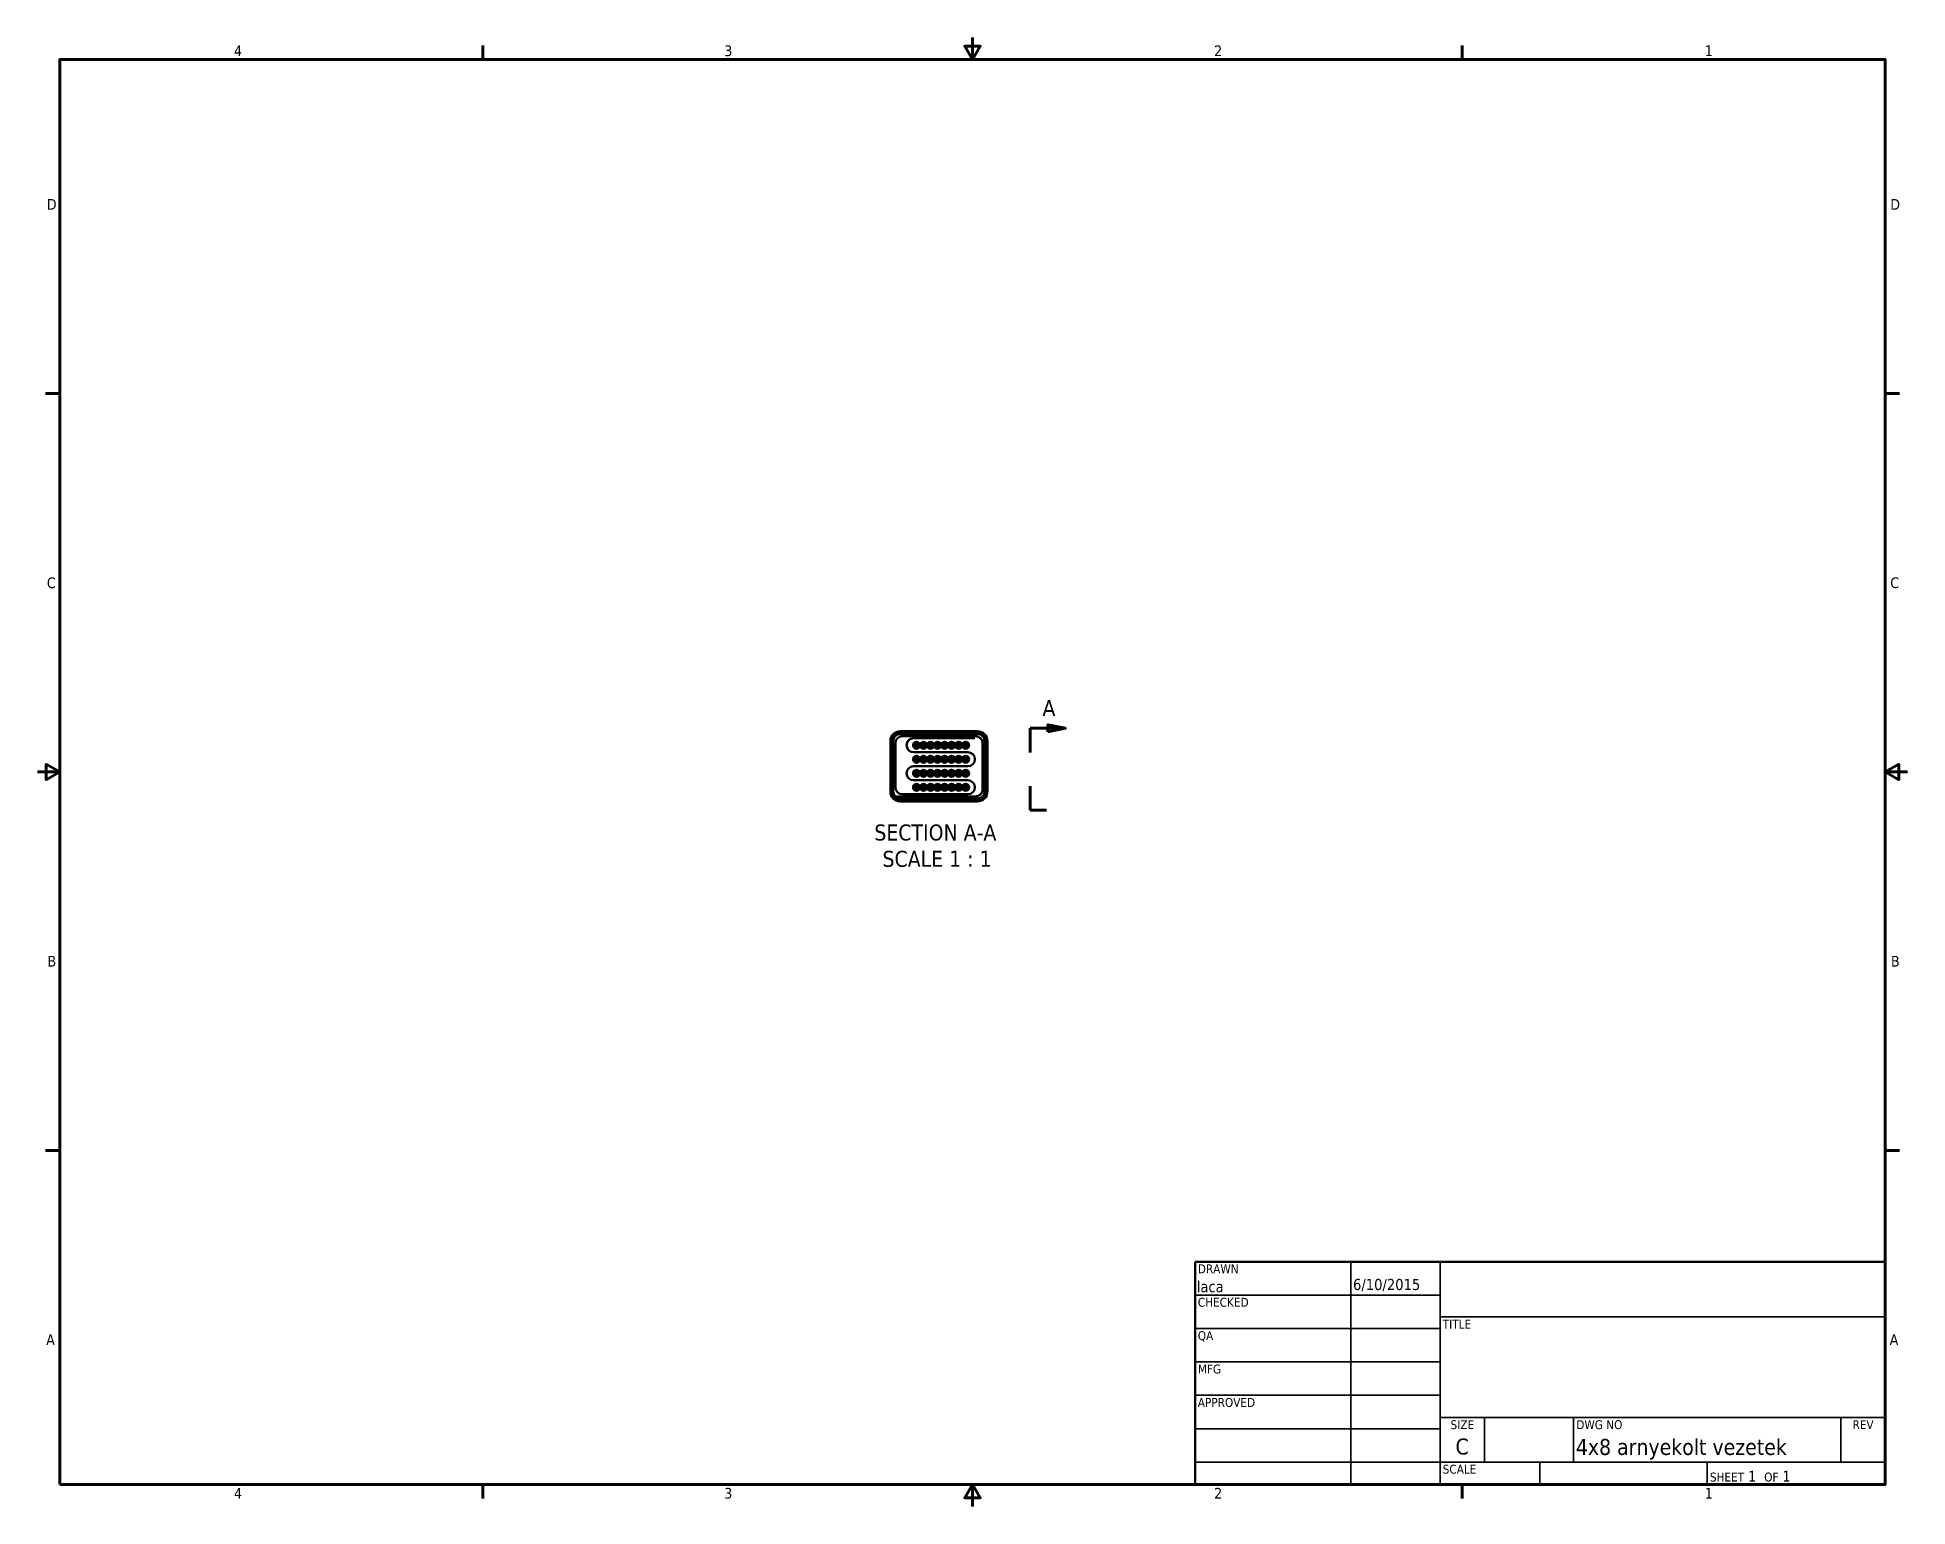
# Model space of a CAD drawing. Header units: millimetres. Extents: x 13 to 546, y 6 to 425.
import ezdxf
from ezdxf.enums import TextEntityAlignment as Align

# ---------------------------------------------------------------- set-up
doc = ezdxf.new("R2010")
doc.units = ezdxf.units.MM
doc.linetypes.add('DOUBLE_DASH_CHAIN', pattern=[1.2403, 0.6614, -0.0827, 0.1654, -0.0827, 0.1654, -0.0827])
doc.layers.add('Border (ANSI)', color=7, linetype='Continuous', lineweight=70, true_color=0xff8000)
for name, color, linetype, lineweight in [('Hatch (ANSI)', 7, 'Continuous', 18), ('Section Line (ANSI)', 7, 'DOUBLE_DASH_CHAIN', 70), ('Symbol (ANSI)', 7, 'Continuous', 25), ('Title (ANSI)', 7, 'Continuous', 50), ('Visible (ANSI)', 7, 'Continuous', 50)]:
    doc.layers.add(name, color=color, linetype=linetype, lineweight=lineweight)
doc.styles.add('Label Text (ANSI)', font='tahoma.ttf')
doc.styles.add('Note Text (ANSI)', font='tahoma.ttf')
doc.styles.add('Text Style30', font='tahoma.ttf')
doc.styles.add('Text Style38', font='tahoma.ttf')
doc.styles.add('Text Style39', font='tahoma.ttf')

# ---------------------------------------------------------------- blocks, each defined once
blk = doc.blocks.new('Borders Default Border')
at = {"layer": 'Border (ANSI)'}
for p, q in [((139.7, 419.1), (139.7, 423.16)), ((419.1, 419.1), (419.1, 423.16)), ((19.05, 323.85), (14.99, 323.85)), ((539.75, 323.85), (543.81, 323.85)), ((19.05, 107.95), (14.99, 107.95)), ((539.75, 107.95), (543.81, 107.95)), ((139.7, 12.7), (139.7, 8.64)), ((419.1, 12.7), (419.1, 8.64))]:
    blk.add_line(p, q, dxfattribs=at)
at = {"layer": 'Border (ANSI)', "flags": 128}
for points in [[(279.4, 425.45), (279.4, 419.1), (277.2, 422.91), (281.6, 422.91), (279.4, 419.1)], [(19.05, 12.7), (19.05, 419.1), (539.75, 419.1), (539.75, 12.7), (19.05, 12.7)], [(12.7, 215.9), (19.05, 215.9), (15.24, 218.1), (15.24, 213.7), (19.05, 215.9)], [(546.1, 215.9), (539.75, 215.9), (543.56, 218.1), (543.56, 213.7), (539.75, 215.9)], [(279.4, 6.35), (279.4, 12.7), (277.2, 8.89), (281.6, 8.89), (279.4, 12.7)]]:
    blk.add_lwpolyline(points, dxfattribs=at)
at = {"layer": 'Border (ANSI)', "char_height": 3.05, "attachment_point": 7, "style": 'Note Text (ANSI)'}
for s, insert in [('4', (68.79, 420.12)), ('3', (208.6, 420.05)), ('2', (348.33, 420.12)), ('1', (488.26, 420.12)), ('D', (15.39, 376.3)), ('D', (541.17, 376.3)), ('C', (15.39, 268.3)), ('C', (541.17, 268.3)), ('B', (15.58, 160.4)), ('B', (541.36, 160.4)), ('A', (15.21, 52.45)), ('A', (540.99, 52.45)), ('4', (68.79, 8.64)), ('3', (208.6, 8.57)), ('2', (348.33, 8.64)), ('1', (488.26, 8.64))]:
    blk.add_mtext(s, dxfattribs=dict(at, insert=insert))
blk = doc.blocks.new('Title Blocks ANSI - Large')
at = {"layer": 'Title (ANSI)'}
for p, q in [((127, 189.23), (127, 125.73)), ((323.85, 189.23), (127, 189.23)), ((323.85, 125.73), (323.85, 189.23)), ((127, 125.73), (323.85, 125.73))]:
    blk.add_line(p, q, dxfattribs=at)
at = {"layer": 'Title (ANSI)', "lineweight": 35}
for p, q in [((171.45, 125.73), (171.45, 189.23)), ((196.85, 125.73), (196.85, 189.23)), ((127, 179.7), (196.85, 179.7)), ((196.85, 173.48), (323.85, 173.48)), ((127, 170.18), (196.85, 170.18)), ((127, 160.65), (196.85, 160.65)), ((127, 151.13), (196.85, 151.13)), ((323.85, 144.78), (196.85, 144.78)), ((209.55, 132.08), (209.55, 144.78)), ((234.95, 132.08), (234.95, 144.78)), ((311.15, 132.08), (311.15, 144.78)), ((127, 141.6), (196.85, 141.6)), ((196.85, 132.08), (127, 132.08)), ((323.85, 132.08), (196.85, 132.08)), ((225.3, 132.08), (225.3, 125.73)), ((273.05, 132.08), (273.05, 125.73))]:
    blk.add_line(p, q, dxfattribs=at)
at = {"layer": 'Title (ANSI)', "style": 'Text Style38'}
for s, p in [('DRAWN', (127.76, 188.47)), ('CHECKED', (127.76, 178.94)), ('TITLE', (197.61, 172.72)), ('QA', (127.76, 169.42)), ('MFG', (127.76, 159.89)), ('APPROVED', (127.76, 150.37)), ('DWG NO', (235.71, 144.02)), ('SCALE', (197.61, 131.32))]:
    blk.add_text(s, height=2.54, dxfattribs=at).set_placement(p, align=Align.TOP_LEFT)
for s, p in [('SIZE', (203.2, 144.02)), ('REV', (317.5, 144.02))]:
    blk.add_text(s, height=2.54, dxfattribs=at).set_placement(p, align=Align.TOP_CENTER)
at = {"layer": 'Title (ANSI)', "insert": (273.81, 126.49), "char_height": 3.048, "attachment_point": 7, "style": 'Note Text (ANSI)'}
blk.add_mtext('\\fTahoma|b0|i0;\\H2.5400;SHEET\\fTahoma|b0|i0;\\H3.0480; 1  \\fTahoma|b0|i0;\\H2.5400;OF\\fTahoma|b0|i0;\\H3.0480; 1 ', dxfattribs=at)
at = {"layer": 'Title (ANSI)'}
for tag, p, height, style in [('AUTHOR_001', (127.46, 180.53), 3.17, 'Text Style39'), ('CREATION_DATE_001', (172.03, 181.16), 3.17, 'Text Style39'), ('Sheet_Size_001', (201.26, 134.24), 4.57, 'Text Style30'), ('PART_NUMBER_001', (235.59, 134.11), 4.57, 'Text Style30')]:
    blk.add_attdef(tag, p, '', height=height, dxfattribs=dict(at, style=style))
at = {"layer": 'Title (ANSI)', "style": 'Text Style39'}
for tag, p in [('COMPANY', (260.35, 181.36)), ('REVISION_NUMBER', (317.5, 136.52))]:
    blk.add_attdef(tag, text='', height=3.17, dxfattribs=at).set_placement(p, align=Align.MIDDLE_CENTER)
for tag, p in [('CHECKED_BY', (127.76, 170.94)), ('CHECKED_DATE', (172.21, 170.94)), ('MFG_APPROVED_BY', (127.76, 151.89)), ('MFG_APPROVED_DATE', (172.21, 151.89)), ('ENG_APPROVED_BY', (127.76, 142.37)), ('ENG_APPROVAL_DATE', (172.21, 142.37))]:
    blk.add_attdef(tag, text='', height=3.17, dxfattribs=at).set_placement(p, align=Align.BOTTOM_LEFT)
at = {"layer": 'Title (ANSI)', "style": 'Text Style30'}
blk.add_attdef('TITLE', text='', height=4.57, dxfattribs=at).set_placement((197.61, 158.06), align=Align.MIDDLE_LEFT)
blk = doc.blocks.new('2dTransSection0')
at = {"layer": 'Section Line (ANSI)', "linetype": 'Continuous'}
for p, q in [((305.89, 228.37), (300.89, 229.37)), ((300.89, 229.37), (300.89, 227.37)), ((295.89, 228.37), (295.89, 221.5)), ((295.89, 228.37), (300.89, 228.37)), ((300.89, 228.37), (305.89, 228.37)), ((300.89, 227.37), (305.89, 228.37)), ((295.89, 211.9), (295.89, 205.03)), ((295.89, 205.03), (300.46, 205.03))]:
    blk.add_line(p, q, dxfattribs=at)
at = {"layer": 'Section Line (ANSI)', "linetype": 'Continuous', "flags": 128}
blk.add_lwpolyline([(300.89, 227.37), (305.89, 228.37), (300.89, 229.37), (300.89, 227.37)], dxfattribs=at)
at = {"layer": 'Section Line (ANSI)'}
blk.add_solid([(300.89, 227.37), (305.89, 228.37), (300.89, 229.37), (300.89, 227.37)], dxfattribs=at)
at = {"layer": 'Section Line (ANSI)', "insert": (299.36, 231.87), "char_height": 4.57, "attachment_point": 7, "style": 'Label Text (ANSI)'}
blk.add_mtext('A', dxfattribs=at)

msp = doc.modelspace()

# ---------------------------------------------------------------- hatches: boundary and pattern name
at = {"layer": 'Hatch (ANSI)'}
h = msp.add_hatch(dxfattribs=at)
h.set_pattern_fill('ANSI31', color=256, scale=1.27, style=0)
h.set_pattern_definition([(45, (0, 0), (-0.1122532, 0.1122532), [])])
edge = h.paths.add_edge_path()
edge.add_ellipse((280.87, 210.33), major_axis=(0, -2.8), ratio=1, start_angle=0, end_angle=90)
edge.add_line((283.67, 210.33), (283.67, 224.73))
edge.add_ellipse((280.87, 224.73), major_axis=(2.8, 0), ratio=1, start_angle=0, end_angle=90)
edge.add_line((280.87, 227.53), (258.8, 227.53))
edge.add_ellipse((258.8, 224.73), major_axis=(0, 2.8), ratio=1, start_angle=0, end_angle=90)
edge.add_line((256, 224.73), (256, 210.33))
edge.add_ellipse((258.8, 210.33), major_axis=(-2.8, 0), ratio=1, start_angle=0, end_angle=90)
edge.add_line((258.8, 207.53), (280.87, 207.53))
edge = h.paths.add_edge_path(flags=0)
edge.add_line((256.8, 210.33), (256.8, 224.73))
edge.add_ellipse((258.8, 224.73), major_axis=(-2, 0), ratio=1, start_angle=270, end_angle=360, ccw=False)
edge.add_line((258.8, 226.73), (280.87, 226.73))
edge.add_ellipse((280.87, 224.73), major_axis=(0, 2), ratio=1, start_angle=270, end_angle=360, ccw=False)
edge.add_line((282.87, 224.73), (282.87, 210.33))
edge.add_ellipse((280.87, 210.33), major_axis=(2, 0), ratio=1, start_angle=270, end_angle=360, ccw=False)
edge.add_line((280.87, 208.33), (258.8, 208.33))
edge.add_ellipse((258.8, 210.33), major_axis=(0, -2), ratio=1, start_angle=270, end_angle=360, ccw=False)
edge = h.paths.add_edge_path()
edge.add_ellipse((269.43, 219.53), major_axis=(1, 0), ratio=1, start_angle=0, end_angle=180)
edge.add_ellipse((269.43, 219.53), major_axis=(-1, 0), ratio=1, start_angle=0, end_angle=180)
edge = h.paths.add_edge_path()
edge.add_ellipse((263.43, 219.53), major_axis=(1, 0), ratio=1, start_angle=0, end_angle=360)
edge = h.paths.add_edge_path()
edge.add_ellipse((265.43, 219.53), major_axis=(1, 0), ratio=1, start_angle=0, end_angle=180)
edge.add_ellipse((265.43, 219.53), major_axis=(-1, 0), ratio=1, start_angle=0, end_angle=180)
edge = h.paths.add_edge_path()
edge.add_ellipse((277.43, 219.53), major_axis=(1, 0), ratio=1, start_angle=0, end_angle=360)
edge = h.paths.add_edge_path()
edge.add_ellipse((275.43, 219.53), major_axis=(-1, 0), ratio=1, start_angle=0, end_angle=180)
edge.add_ellipse((275.43, 219.53), major_axis=(1, 0), ratio=1, start_angle=0, end_angle=180)
edge = h.paths.add_edge_path()
edge.add_ellipse((273.43, 219.53), major_axis=(-1, 0), ratio=1, start_angle=0, end_angle=180)
edge.add_ellipse((273.43, 219.53), major_axis=(1, 0), ratio=1, start_angle=0, end_angle=180)
edge = h.paths.add_edge_path()
edge.add_ellipse((271.43, 219.53), major_axis=(-1, 0), ratio=1, start_angle=0, end_angle=180)
edge.add_ellipse((271.43, 219.53), major_axis=(1, 0), ratio=1, start_angle=0, end_angle=180)
edge = h.paths.add_edge_path()
edge.add_ellipse((267.43, 219.53), major_axis=(1, 0), ratio=1, start_angle=0, end_angle=180)
edge.add_ellipse((267.43, 219.53), major_axis=(-1, 0), ratio=1, start_angle=0, end_angle=180)
edge = h.paths.add_edge_path()
edge.add_ellipse((267.43, 211.53), major_axis=(-1, 0), ratio=1, start_angle=0, end_angle=180)
edge.add_ellipse((267.43, 211.53), major_axis=(1, 0), ratio=1, start_angle=0, end_angle=180)
edge = h.paths.add_edge_path()
edge.add_ellipse((271.43, 211.53), major_axis=(1, 0), ratio=1, start_angle=0, end_angle=180)
edge.add_ellipse((271.43, 211.53), major_axis=(-1, 0), ratio=1, start_angle=0, end_angle=180)
edge = h.paths.add_edge_path()
edge.add_ellipse((273.43, 211.53), major_axis=(1, 0), ratio=1, start_angle=0, end_angle=180)
edge.add_ellipse((273.43, 211.53), major_axis=(-1, 0), ratio=1, start_angle=0, end_angle=180)
edge = h.paths.add_edge_path()
edge.add_ellipse((275.43, 211.53), major_axis=(1, 0), ratio=1, start_angle=0, end_angle=180)
edge.add_ellipse((275.43, 211.53), major_axis=(-1, 0), ratio=1, start_angle=0, end_angle=180)
edge = h.paths.add_edge_path()
edge.add_ellipse((277.43, 211.53), major_axis=(1, 0), ratio=1, start_angle=0, end_angle=360)
edge = h.paths.add_edge_path()
edge.add_ellipse((265.43, 211.53), major_axis=(-1, 0), ratio=1, start_angle=0, end_angle=180)
edge.add_ellipse((265.43, 211.53), major_axis=(1, 0), ratio=1, start_angle=0, end_angle=180)
edge = h.paths.add_edge_path()
edge.add_ellipse((263.43, 211.53), major_axis=(1, 0), ratio=1, start_angle=0, end_angle=360)
edge = h.paths.add_edge_path()
edge.add_ellipse((269.43, 211.53), major_axis=(-1, 0), ratio=1, start_angle=0, end_angle=180)
edge.add_ellipse((269.43, 211.53), major_axis=(1, 0), ratio=1, start_angle=0, end_angle=180)
edge = h.paths.add_edge_path()
edge.add_ellipse((269.43, 215.53), major_axis=(1, 0), ratio=1, start_angle=0, end_angle=180)
edge.add_ellipse((269.43, 215.53), major_axis=(-1, 0), ratio=1, start_angle=0, end_angle=180)
edge = h.paths.add_edge_path()
edge.add_ellipse((263.43, 215.53), major_axis=(1, 0), ratio=1, start_angle=0, end_angle=360)
edge = h.paths.add_edge_path()
edge.add_ellipse((265.43, 215.53), major_axis=(1, 0), ratio=1, start_angle=0, end_angle=180)
edge.add_ellipse((265.43, 215.53), major_axis=(-1, 0), ratio=1, start_angle=0, end_angle=180)
edge = h.paths.add_edge_path()
edge.add_ellipse((277.43, 215.53), major_axis=(1, 0), ratio=1, start_angle=0, end_angle=360)
edge = h.paths.add_edge_path()
edge.add_ellipse((275.43, 215.53), major_axis=(-1, 0), ratio=1, start_angle=0, end_angle=180)
edge.add_ellipse((275.43, 215.53), major_axis=(1, 0), ratio=1, start_angle=0, end_angle=180)
edge = h.paths.add_edge_path()
edge.add_ellipse((273.43, 215.53), major_axis=(-1, 0), ratio=1, start_angle=0, end_angle=180)
edge.add_ellipse((273.43, 215.53), major_axis=(1, 0), ratio=1, start_angle=0, end_angle=180)
edge = h.paths.add_edge_path()
edge.add_ellipse((271.43, 215.53), major_axis=(-1, 0), ratio=1, start_angle=0, end_angle=180)
edge.add_ellipse((271.43, 215.53), major_axis=(1, 0), ratio=1, start_angle=0, end_angle=180)
edge = h.paths.add_edge_path()
edge.add_ellipse((267.43, 215.53), major_axis=(1, 0), ratio=1, start_angle=0, end_angle=180)
edge.add_ellipse((267.43, 215.53), major_axis=(-1, 0), ratio=1, start_angle=0, end_angle=180)
edge = h.paths.add_edge_path()
edge.add_ellipse((269.43, 223.53), major_axis=(1, 0), ratio=1, start_angle=0, end_angle=180)
edge.add_ellipse((269.43, 223.53), major_axis=(-1, 0), ratio=1, start_angle=0, end_angle=180)
edge = h.paths.add_edge_path()
edge.add_ellipse((263.43, 223.53), major_axis=(1, 0), ratio=1, start_angle=0, end_angle=360)
edge = h.paths.add_edge_path()
edge.add_ellipse((265.43, 223.53), major_axis=(1, 0), ratio=1, start_angle=0, end_angle=180)
edge.add_ellipse((265.43, 223.53), major_axis=(-1, 0), ratio=1, start_angle=0, end_angle=180)
edge = h.paths.add_edge_path()
edge.add_ellipse((277.43, 223.53), major_axis=(1, 0), ratio=1, start_angle=0, end_angle=360)
edge = h.paths.add_edge_path()
edge.add_ellipse((275.43, 223.53), major_axis=(-1, 0), ratio=1, start_angle=0, end_angle=180)
edge.add_ellipse((275.43, 223.53), major_axis=(1, 0), ratio=1, start_angle=0, end_angle=180)
edge = h.paths.add_edge_path()
edge.add_ellipse((273.43, 223.53), major_axis=(-1, 0), ratio=1, start_angle=0, end_angle=180)
edge.add_ellipse((273.43, 223.53), major_axis=(1, 0), ratio=1, start_angle=0, end_angle=180)
edge = h.paths.add_edge_path()
edge.add_ellipse((271.43, 223.53), major_axis=(-1, 0), ratio=1, start_angle=0, end_angle=180)
edge.add_ellipse((271.43, 223.53), major_axis=(1, 0), ratio=1, start_angle=0, end_angle=180)
edge = h.paths.add_edge_path()
edge.add_ellipse((267.43, 223.53), major_axis=(1, 0), ratio=1, start_angle=0, end_angle=180)
edge.add_ellipse((267.43, 223.53), major_axis=(-1, 0), ratio=1, start_angle=0, end_angle=180)

# ---------------------------------------------------------------- linework, layer by layer
at = {"layer": 'Visible (ANSI)'}
for p, q in [((256, 224.73), (256, 210.33)), ((256.8, 210.33), (256.8, 224.73)), ((280.87, 227.53), (258.8, 227.53)), ((258.8, 226.73), (280.87, 226.73)), ((280.27, 226.13), (259.4, 226.13)), ((262.59, 225.53), (280.09, 225.53)), ((282.27, 210.93), (282.27, 224.13)), ((282.87, 224.73), (282.87, 210.33)), ((283.67, 210.33), (283.67, 224.73)), ((278.09, 221.53), (262.59, 221.53)), ((262.59, 217.53), (278.09, 217.53)), ((278.09, 213.53), (262.59, 213.53)), ((257.77, 208.93), (280.27, 208.93)), ((280.87, 208.33), (258.8, 208.33)), ((259.4, 209.53), (278.09, 209.53)), ((258.8, 207.53), (280.87, 207.53))]:
    msp.add_line(p, q, dxfattribs=at)
at = {"layer": 'Visible (ANSI)', "linetype": 'Continuous', "lineweight": 50}
msp.add_line((257.4, 224.13), (257.4, 211.53), dxfattribs=at)
at = {"layer": 'Visible (ANSI)'}
for centre in [(263.43, 223.53), (277.43, 223.53), (263.43, 219.53), (277.43, 219.53), (263.43, 215.53), (277.43, 215.53), (263.43, 211.53), (277.43, 211.53)]:
    msp.add_circle(centre, 1, dxfattribs=at)
for centre, radius, start, end in [((258.8, 224.73), 2.8, 90, 180), ((258.8, 224.73), 2, 90, 180), ((259.4, 224.13), 2, 90, 180), ((262.59, 223.53), 2, 90, 270), ((265.43, 223.53), 1, 0, 180), ((267.43, 223.53), 1, 0, 180), ((269.43, 223.53), 1, 0, 180), ((271.43, 223.53), 1, 0, 180), ((273.43, 223.53), 1, 0, 180), ((275.43, 223.53), 1, 0, 180), ((280.27, 224.13), 2, 0, 90), ((280.87, 224.73), 2.8, 0, 90), ((280.87, 224.73), 2, 0, 90), ((265.43, 223.53), 1, 180, 0), ((265.43, 219.53), 1, 0, 180), ((265.43, 219.53), 1, 180, 0), ((267.43, 223.53), 1, 180, 0), ((267.43, 219.53), 1, 0, 180), ((267.43, 219.53), 1, 180, 0), ((269.43, 223.53), 1, 180, 0), ((269.43, 219.53), 1, 0, 180), ((269.43, 219.53), 1, 180, 0), ((271.43, 223.53), 1, 180, 0), ((271.43, 219.53), 1, 0, 180), ((271.43, 219.53), 1, 180, 0), ((273.43, 223.53), 1, 180, 0), ((273.43, 219.53), 1, 0, 180), ((273.43, 219.53), 1, 180, 0), ((275.43, 223.53), 1, 180, 0), ((275.43, 219.53), 1, 0, 180), ((275.43, 219.53), 1, 180, 0), ((278.09, 219.53), 2, 270, 90), ((262.59, 215.53), 2, 90, 270), ((265.43, 215.53), 1, 0, 180), ((265.43, 215.53), 1, 180, 0), ((267.43, 215.53), 1, 0, 180), ((267.43, 215.53), 1, 180, 0), ((269.43, 215.53), 1, 0, 180), ((269.43, 215.53), 1, 180, 0), ((271.43, 215.53), 1, 0, 180), ((271.43, 215.53), 1, 180, 0), ((273.43, 215.53), 1, 0, 180), ((273.43, 215.53), 1, 180, 0), ((275.43, 215.53), 1, 0, 180), ((275.43, 215.53), 1, 180, 0), ((278.09, 211.53), 2, 270, 90), ((258.8, 210.33), 2.8, 180, 270), ((258.8, 210.33), 2, 180, 270), ((259.4, 211.53), 2, 180, 270), ((265.43, 211.53), 1, 0, 180), ((265.43, 211.53), 1, 180, 0), ((267.43, 211.53), 1, 0, 180), ((267.43, 211.53), 1, 180, 0), ((269.43, 211.53), 1, 0, 180), ((269.43, 211.53), 1, 180, 0), ((271.43, 211.53), 1, 0, 180), ((271.43, 211.53), 1, 180, 0), ((273.43, 211.53), 1, 0, 180), ((273.43, 211.53), 1, 180, 0), ((275.43, 211.53), 1, 0, 180), ((275.43, 211.53), 1, 180, 0), ((280.27, 210.93), 2, 270, 0), ((280.87, 210.33), 2.8, 270, 0), ((280.87, 210.33), 2, 270, 0)]:
    msp.add_arc(centre, radius, start, end, dxfattribs=at)

# ---------------------------------------------------------------- block references
msp.add_blockref('Borders Default Border', (0, 0))
msp.add_blockref('Title Blocks ANSI - Large', (215.9, -113.03)).add_auto_attribs({'AUTHOR_001': 'laca', 'CREATION_DATE_001': '6/10/2015', 'PART_NUMBER_001': '4x8 arnyekolt vezetek', 'Sheet_Size_001': 'C'})
at = {"layer": 'Section Line (ANSI)'}
msp.add_blockref('2dTransSection0', (0, 0), dxfattribs=at)

# ---------------------------------------------------------------- texts
at = {"layer": 'Symbol (ANSI)', "char_height": 4.572, "attachment_point": 7, "style": 'Label Text (ANSI)'}
for s, insert in [('SECTION A-A', (251.41, 196.27)), ('SCALE 1 : 1', (253.73, 188.76))]:
    msp.add_mtext(s, dxfattribs=dict(at, insert=insert))

doc.saveas('drawing.dxf')
